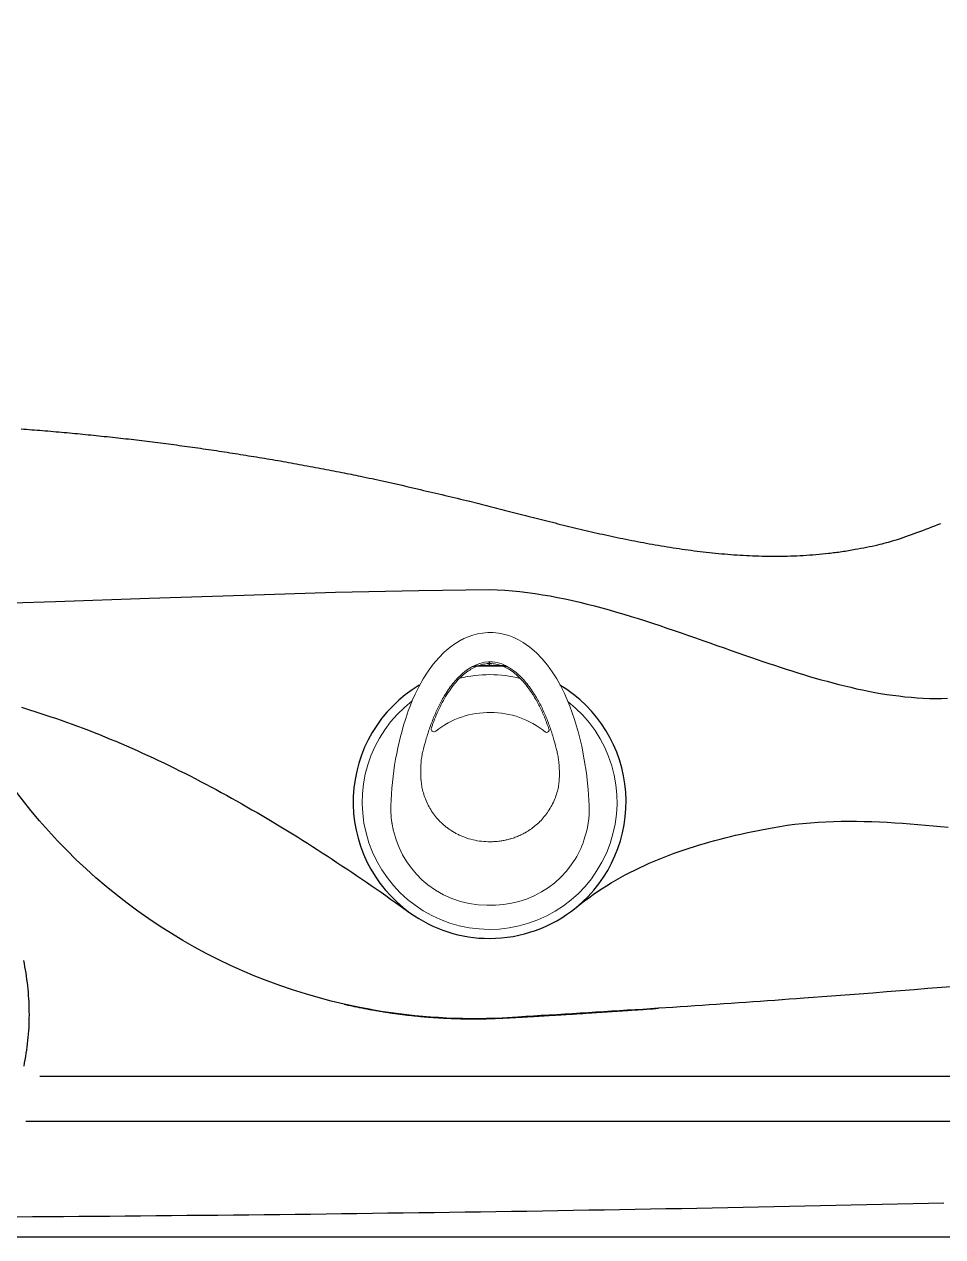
# Model space of a CAD drawing. Extents: x 527 to 614, y 487 to 635.
# Drawn here: x 577.41 to 592.73, y 505.03 to 525.26 of the extents above; entities that cross this region are included whole.
import ezdxf

# ---------------------------------------------------------------- set-up
doc = ezdxf.new("R2010")
doc.units = 0
doc.header["$MEASUREMENT"] = 0
doc.layers.add('1', color=4, linetype='Continuous')

# ---------------------------------------------------------------- blocks, each defined once
blk = doc.blocks.new('diverter')
at = {"layer": '1', "linetype": 'Continuous', "lineweight": 15, "flags": 128}
for points in [[(0.058, 1.659), (-0.211, 1.643), (-0.48, 1.614), (-0.706, 1.579), (-0.93, 1.536), (-1.152, 1.483), (-1.377, 1.417), (-1.597, 1.339), (-1.812, 1.247), (-1.934, 1.186), (-2.054, 1.119), (-2.171, 1.045), (-2.283, 0.964), (-2.389, 0.876), (-2.489, 0.78), (-2.582, 0.673), (-2.663, 0.557), (-2.707, 0.481), (-2.744, 0.403), (-2.776, 0.319), (-2.801, 0.233), (-2.818, 0.147), (-2.826, 0.06), (-2.827, -0.031), (-2.819, -0.121), (-2.805, -0.2), (-2.785, -0.278), (-2.758, -0.356), (-2.726, -0.432), (-2.708, -0.464)], [(0.993, 1.397), (1.047, 1.362), (1.153, 1.28), (1.254, 1.187), (1.346, 1.086), (1.428, 0.979), (1.501, 0.866), (1.565, 0.742), (1.619, 0.614), (1.659, 0.489), (1.689, 0.362), (1.71, 0.23), (1.721, 0.097), (1.723, -0.048), (1.714, -0.193), (1.693, -0.34), (1.66, -0.485), (1.612, -0.629), (1.55, -0.767), (1.472, -0.904), (1.38, -1.032), (1.296, -1.13), (1.205, -1.22), (1.104, -1.306), (0.996, -1.382), (0.881, -1.451), (0.761, -1.51), (0.632, -1.56), (0.5, -1.599), (0.486, -1.602), (0.431, -1.614), (0.329, -1.631)], [(1.053, 1.358), (1.05, 1.36), (1.041, 1.366)], [(-2.7, -0.481), (-2.706, -0.469), (-2.714, -0.454)], [(-2.709, -0.465), (-2.653, -0.562), (-2.584, -0.659), (-2.502, -0.756), (-2.407, -0.85), (-2.3, -0.941), (-2.182, -1.027), (-2.053, -1.11), (-1.92, -1.183), (-1.799, -1.243), (-1.692, -1.291), (-1.598, -1.328), (-1.519, -1.358), (-1.468, -1.376)]]:
    blk.add_lwpolyline(points, dxfattribs=at)
at = {"layer": '1', "color": 3, "linetype": 'Continuous', "lineweight": 15, "flags": 128}
blk.add_lwpolyline([(-2.137, -0.46), (-2.142, -0.455), (-2.199, -0.384), (-2.247, -0.311), (-2.285, -0.237), (-2.313, -0.163), (-2.331, -0.085), (-2.338, -0.021), (-2.337, 0.049), (-2.326, 0.124), (-2.303, 0.202), (-2.268, 0.283), (-2.219, 0.365), (-2.208, 0.379)], dxfattribs=at)
at = {"layer": '1', "linetype": 'Continuous', "lineweight": 15}
for centre, radius, start, end in [((0, 0), 2.125, 217.4646, 142.11), ((0.122, 0.099), 1.561, 70.7672, 92.3311), ((0.273, 0.386), 1.241, 54.5535, 73.0071), ((-0.105, 0.035), 1.387, 140.1643, 180.8264), ((-1.2, 0.948), 0.0449, 82.8535, 109.2759), ((-1.202, 0.952), 0.0413, 318.9703, 81.6622), ((0, 0), 2.125, 166.1201, 193.6262), ((-0.094, -0.021), 1.398, 178.5111, 218.8228), ((-1.218, -0.924), 0.0511, 249.3213, 277.0057), ((-1.218, -0.929), 0.0469, 278.2291, 40.8448), ((0.19, 3.529), 5.177, 251.3199, 268.5751), ((0.114, -0.145), 1.502, 267.9525, 280.24)]:
    blk.add_arc(centre, radius, start, end, dxfattribs=at)
at = {"layer": '1', "color": 3, "linetype": 'Continuous', "lineweight": 15}
for points, knots in [([(-2.208, 0.379), (-2.206, 0.383), (-2.189, 0.409), (-2.142, 0.465), (-2.066, 0.546), (-1.971, 0.627), (-1.871, 0.701), (-1.746, 0.781), (-1.593, 0.865), (-1.411, 0.946), (-1.225, 1.016), (-1.036, 1.075), (-0.908, 1.108), (-0.844, 1.124)], [0, 0, 0, 0, 0.00751, 0.059735, 0.138084, 0.216499, 0.294849, 0.373197, 0.498579, 0.62406, 0.749451, 0.87472, 1, 1, 1, 1]), ([(-0.844, 1.124), (-0.816, 1.13), (-0.76, 1.143), (-0.703, 1.149), (-0.675, 1.152)], [0, 0, 0, 0, 0.499997, 1, 1, 1, 1]), ([(-0.571, 1.161), (-0.588, 1.16), (-0.623, 1.158), (-0.657, 1.154), (-0.675, 1.152)], [0, 0, 0, 0, 0.502124, 1, 1, 1, 1]), ([(-0.369, 1.161), (-0.404, 1.163), (-0.471, 1.166), (-0.538, 1.163), (-0.571, 1.161)], [0, 0, 0, 0, 0.515275, 1, 1, 1, 1]), ([(0.056, 1.036), (0.02, 1.054), (-0.048, 1.088), (-0.152, 1.123), (-0.249, 1.147), (-0.311, 1.155), (-0.34, 1.159)], [0, 0, 0, 0, 0.287155, 0.549387, 0.786894, 1, 1, 1, 1]), ([(0.663, 0.005), (0.663, 0.019), (0.662, 0.045), (0.66, 0.085), (0.657, 0.129), (0.651, 0.182), (0.64, 0.243), (0.626, 0.308), (0.61, 0.363), (0.595, 0.409), (0.581, 0.446), (0.566, 0.483), (0.55, 0.52), (0.532, 0.557), (0.503, 0.61), (0.461, 0.678), (0.399, 0.76), (0.327, 0.839), (0.245, 0.914), (0.154, 0.981), (0.089, 1.018), (0.056, 1.037)], [0, 0, 0, 0, 0.031242, 0.062861, 0.094846, 0.136851, 0.18893, 0.241508, 0.294566, 0.32515, 0.35625, 0.387854, 0.419943, 0.452511, 0.485386, 0.56357, 0.642874, 0.730425, 0.819154, 0.909037, 1, 1, 1, 1]), ([(0.054, -1.023), (0.087, -1.005), (0.151, -0.97), (0.241, -0.904), (0.324, -0.831), (0.388, -0.761), (0.437, -0.699), (0.473, -0.646), (0.507, -0.592), (0.538, -0.535), (0.56, -0.486), (0.577, -0.447), (0.602, -0.381), (0.633, -0.278), (0.658, -0.136), (0.661, -0.041), (0.663, 0.005)], [0, 0, 0, 0, 0.089483, 0.17812, 0.265889, 0.353958, 0.404452, 0.454701, 0.506821, 0.557906, 0.608001, 0.633604, 0.659073, 0.775992, 0.889591, 1, 1, 1, 1]), ([(-0.842, -1.115), (-0.906, -1.098), (-1.034, -1.065), (-1.223, -1.005), (-1.409, -0.936), (-1.591, -0.856), (-1.745, -0.774), (-1.871, -0.694), (-1.971, -0.62), (-2.061, -0.543), (-2.113, -0.486), (-2.136, -0.46)], [0, 0, 0, 0, 0.134915, 0.269815, 0.404854, 0.53999, 0.674997, 0.75936, 0.843745, 0.928215, 1, 1, 1, 1]), ([(-0.728, -1.136), (-0.74, -1.134), (-0.765, -1.131), (-0.803, -1.124), (-0.829, -1.118), (-0.842, -1.115)], [0, 0, 0, 0, 0.31769, 0.658602, 1, 1, 1, 1]), ([(-0.647, -1.144), (-0.66, -1.143), (-0.686, -1.141), (-0.713, -1.139), (-0.727, -1.136), (-0.728, -1.136)], [0, 0, 0, 0, 0.477803, 0.964471, 1, 1, 1, 1]), ([(-0.647, -1.144), (-0.626, -1.146), (-0.585, -1.149), (-0.543, -1.15), (-0.522, -1.15)], [0, 0, 0, 0, 0.49631, 1, 1, 1, 1]), ([(-0.338, -1.142), (-0.308, -1.138), (-0.246, -1.13), (-0.15, -1.106), (-0.048, -1.072), (0.019, -1.04), (0.054, -1.023)], [0, 0, 0, 0, 0.219658, 0.459287, 0.719296, 1, 1, 1, 1])]:
    blk.add_open_spline(points, degree=3, knots=knots, dxfattribs=at)
for points in [[(-0.369, 1.161), (-0.34, 1.159)], [(-0.522, -1.15), (-0.371, -1.145)], [(-0.338, -1.142), (-0.371, -1.145)]]:
    blk.add_open_spline(points, degree=1, dxfattribs=at)
at = {"layer": '1', "linetype": 'Continuous', "lineweight": 15}
blk.add_open_spline([(-1.236, -0.972), (-1.284, -0.955), (-1.381, -0.92), (-1.522, -0.859), (-1.66, -0.792), (-1.794, -0.715), (-1.914, -0.633), (-2.02, -0.546), (-2.111, -0.456), (-2.185, -0.363), (-2.241, -0.271), (-2.28, -0.182), (-2.305, -0.088), (-2.314, 0.009), (-2.304, 0.106), (-2.278, 0.201), (-2.237, 0.289), (-2.179, 0.38), (-2.103, 0.472), (-2.01, 0.562), (-1.892, 0.656), (-1.747, 0.752), (-1.576, 0.844), (-1.399, 0.924), (-1.276, 0.968), (-1.215, 0.99)], degree=3, knots=[0, 0, 0, 0, 0.0496948, 0.0993947, 0.1491066, 0.1988343, 0.2485829, 0.2900638, 0.3315698, 0.3730849, 0.4042567, 0.4354351, 0.4666304, 0.4978401, 0.5290739, 0.5603377, 0.5916316, 0.6229614, 0.6647479, 0.7065823, 0.7484514, 0.8112855, 0.874166, 0.9370746, 1, 1, 1, 1], dxfattribs=at)
blk = doc.blocks.new('VANGUARD')
at = {"layer": '1', "color": 3, "linetype": 'Continuous'}
for p, q in [((58.27, 9.528), (58.27, 9.588)), ((50.534, 1.928), (74.868, 1.928))]:
    blk.add_line(p, q, dxfattribs=at)
at = {"layer": '1', "color": 4}
blk.add_lwpolyline([(86.737, 74.737, 0.414214), (74.737, 86.737), (12, 86.737, 0.414214), (0, 74.737), (0, 12, 0.414214), (12, 0), (74.737, 0, 0.414214), (86.737, 12)], format="xyb", close=True, dxfattribs=at)
at = {"layer": '1', "color": 2}
for points in [[(50.456, 13.479, -0.002041), (50.814, 13.451, -0.002042), (51.172, 13.42, -0.002042), (51.53, 13.386, -0.002042), (51.888, 13.349, -0.002043), (52.245, 13.31, -0.002047), (52.602, 13.267, -0.002041), (52.958, 13.222, -0.002027), (53.314, 13.173, -0.002043), (53.671, 13.122, -0.002086), (54.027, 13.067, -0.002025), (54.382, 13.01, -0.001883), (54.735, 12.951, -0.002075), (55.091, 12.887, -0.002494), (55.457, 12.818, -0.001894), (55.804, 12.751, -0.000631), (56.114, 12.69, -0.002602), (56.504, 12.606, -0.004576), (57.116, 12.465, -0.002224), (57.935, 12.272, -0.002224)], [(57.919, 12.276), (58.089, 12.233, -0.000443), (58.258, 12.19, -0.000547), (58.428, 12.147, -0.000438), (58.601, 12.102, -0.000093), (58.777, 12.057, 0.000157), (58.954, 12.011, 0.00038), (59.134, 11.965, 0.000587), (59.316, 11.92, 0.000835), (59.5, 11.874, 0.00105), (59.685, 11.829, 0.00129), (59.873, 11.785, 0.001505), (60.062, 11.741, 0.00175), (60.252, 11.699, 0.00197), (60.445, 11.658, 0.002221), (60.639, 11.618, 0.002449), (60.834, 11.581, 0.00271), (61.031, 11.545, 0.002949), (61.23, 11.512, 0.003221), (61.429, 11.481, 0.003473), (61.631, 11.453, 0.00376), (61.833, 11.427, 0.004025), (62.037, 11.405, 0.004324), (62.242, 11.387, 0.004611), (62.449, 11.373, 0.004939), (62.657, 11.362, 0.005218), (62.865, 11.356, 0.005515), (63.075, 11.355, 0.005892), (63.287, 11.359, 0.006357), (63.5, 11.368, 0.00644), (63.711, 11.383, 0.006383), (63.923, 11.404, 0.007535), (64.144, 11.432, 0.009026), (64.364, 11.469, 0.006775), (64.557, 11.505, 0.002341), (64.746, 11.544, 0.01256), (65.027, 11.621, 0.019179), (65.396, 11.749, 0.009505), (65.797, 11.901, 0.009505)]]:
    blk.add_lwpolyline(points, format="xyb", dxfattribs=at)
at = {"layer": '1', "color": 3}
blk.add_lwpolyline([(47.217, 10.509), (48.267, 10.521), (49.564, 10.554), (51.031, 10.6), (52.593, 10.653), (54.174, 10.706), (55.698, 10.752), (57.088, 10.784), (58.27, 10.797)], dxfattribs=at)
at = {"layer": '1', "color": 3, "linetype": 'Continuous'}
for points in [[(58.27, 10.797), (58.396, 10.793), (58.523, 10.785), (58.649, 10.776), (58.775, 10.763), (58.901, 10.749), (59.027, 10.731), (59.152, 10.712), (59.277, 10.691), (59.402, 10.667), (59.527, 10.642), (59.651, 10.615), (59.775, 10.586), (59.898, 10.556), (60.021, 10.525), (60.143, 10.492), (60.265, 10.458), (60.386, 10.423), (60.507, 10.387), (60.628, 10.351), (60.748, 10.313), (60.868, 10.275), (60.988, 10.236), (61.108, 10.196), (61.228, 10.156), (61.347, 10.115), (61.466, 10.074), (61.585, 10.033), (61.704, 9.991), (61.824, 9.949), (61.943, 9.907), (62.062, 9.865), (62.181, 9.823), (62.3, 9.781), (62.538, 9.698)], [(58.013, 9.528), (58.026, 9.528), (58.038, 9.528), (58.051, 9.528), (58.064, 9.528), (58.077, 9.528), (58.09, 9.528), (58.103, 9.528), (58.116, 9.528), (58.128, 9.528), (58.141, 9.528), (58.154, 9.528), (58.167, 9.528), (58.18, 9.528), (58.193, 9.528), (58.206, 9.528), (58.218, 9.528), (58.231, 9.528), (58.244, 9.528), (58.27, 9.528)], [(58.54, 9.523), (58.527, 9.523), (58.513, 9.524), (58.5, 9.524), (58.486, 9.525), (58.473, 9.525), (58.459, 9.526), (58.446, 9.526), (58.432, 9.526), (58.419, 9.527), (58.405, 9.527), (58.392, 9.527), (58.378, 9.528), (58.365, 9.528), (58.351, 9.528), (58.337, 9.528), (58.324, 9.528), (58.31, 9.528), (58.297, 9.528), (58.27, 9.528)], [(58.27, 9.528), (58.283, 9.528), (58.297, 9.528), (58.311, 9.528), (58.324, 9.528), (58.338, 9.528), (58.351, 9.528), (58.365, 9.528), (58.379, 9.527), (58.392, 9.527), (58.406, 9.527), (58.42, 9.526), (58.433, 9.526), (58.447, 9.526), (58.46, 9.525), (58.474, 9.525), (58.488, 9.524), (58.501, 9.524), (58.515, 9.523), (58.542, 9.522)], [(62.538, 9.698), (62.635, 9.664), (62.731, 9.631), (62.827, 9.598), (62.924, 9.566), (63.02, 9.534), (63.117, 9.502), (63.214, 9.471), (63.311, 9.44), (63.408, 9.409), (63.505, 9.379), (63.603, 9.35), (63.7, 9.322), (63.798, 9.294), (63.897, 9.267), (63.995, 9.24), (64.094, 9.215), (64.193, 9.19), (64.292, 9.167), (64.391, 9.144), (64.491, 9.123), (64.591, 9.102), (64.692, 9.083), (64.792, 9.066), (64.893, 9.049), (64.994, 9.035), (65.096, 9.022), (65.197, 9.01), (65.299, 9), (65.4, 8.992), (65.502, 8.986), (65.604, 8.982), (65.706, 8.981), (65.807, 8.981), (65.909, 8.983)], [(50.461, 8.833), (50.58, 8.797), (50.7, 8.76), (50.937, 8.682)], [(50.937, 8.682), (51.03, 8.651), (51.122, 8.619), (51.214, 8.586), (51.306, 8.553), (51.398, 8.519), (51.489, 8.485), (51.581, 8.45), (51.672, 8.414), (51.762, 8.378), (51.853, 8.341), (51.943, 8.304), (52.034, 8.267), (52.124, 8.228), (52.213, 8.19), (52.303, 8.15), (52.392, 8.111), (52.481, 8.07), (52.57, 8.03), (52.658, 7.989), (52.747, 7.947), (52.835, 7.905), (52.923, 7.862), (53.011, 7.82), (53.098, 7.776), (53.186, 7.732), (53.273, 7.688), (53.36, 7.643), (53.447, 7.598), (53.534, 7.553), (53.62, 7.507), (53.707, 7.46), (53.793, 7.414), (53.879, 7.367), (53.964, 7.319), (54.05, 7.271), (54.136, 7.223), (54.221, 7.174), (54.306, 7.125), (54.391, 7.076), (54.476, 7.026), (54.56, 6.976), (54.645, 6.926), (54.729, 6.875), (54.897, 6.773)], [(50.504, 2.848), (50.514, 2.901), (50.524, 2.954), (50.533, 3.007), (50.542, 3.06), (50.55, 3.113), (50.557, 3.166), (50.564, 3.22), (50.57, 3.273), (50.575, 3.326), (50.58, 3.38), (50.583, 3.434), (50.587, 3.487), (50.589, 3.541), (50.591, 3.595), (50.592, 3.648), (50.593, 3.702), (50.592, 3.756), (50.592, 3.81), (50.59, 3.863), (50.588, 3.917), (50.585, 3.971), (50.581, 4.024), (50.577, 4.078), (50.572, 4.132), (50.567, 4.185), (50.56, 4.238), (50.553, 4.292), (50.546, 4.345), (50.538, 4.398), (50.529, 4.451), (50.519, 4.504), (50.509, 4.557), (50.498, 4.609)], [(62.981, 6.824), (63.108, 6.846), (63.235, 6.866), (63.363, 6.882), (63.491, 6.896), (63.619, 6.908), (63.747, 6.917), (63.875, 6.924), (64.004, 6.929), (64.132, 6.932), (64.261, 6.933), (64.389, 6.932), (64.517, 6.93), (64.646, 6.927), (64.774, 6.922), (64.901, 6.916), (65.029, 6.908), (65.157, 6.9), (65.284, 6.89), (65.411, 6.88), (65.538, 6.869), (65.665, 6.857), (65.792, 6.844), (65.919, 6.831)], [(54.897, 6.773), (54.981, 6.721), (55.064, 6.67), (55.147, 6.618), (55.23, 6.565), (55.313, 6.513), (55.395, 6.46), (55.478, 6.407), (55.56, 6.353), (55.642, 6.3), (55.724, 6.245), (55.806, 6.191), (55.888, 6.137), (55.97, 6.082), (56.051, 6.027), (56.133, 5.971), (56.214, 5.916), (56.295, 5.86), (56.377, 5.804), (56.458, 5.747), (56.538, 5.691), (56.619, 5.634), (56.7, 5.577), (56.78, 5.52), (56.941, 5.405)], [(59.711, 5.491), (59.781, 5.547), (59.852, 5.602), (59.924, 5.655), (59.997, 5.708), (60.07, 5.759), (60.145, 5.808), (60.221, 5.856), (60.297, 5.903), (60.374, 5.949), (60.452, 5.993), (60.531, 6.036), (60.61, 6.078), (60.69, 6.118), (60.77, 6.157), (60.851, 6.195), (60.933, 6.232), (61.015, 6.267), (61.098, 6.302), (61.18, 6.335), (61.264, 6.367), (61.347, 6.398), (61.431, 6.428), (61.516, 6.457), (61.6, 6.485), (61.685, 6.512), (61.771, 6.538), (61.856, 6.563), (61.942, 6.588), (62.028, 6.611), (62.114, 6.634), (62.2, 6.656), (62.286, 6.677), (62.373, 6.698), (62.459, 6.718), (62.546, 6.737), (62.633, 6.755), (62.72, 6.773), (62.807, 6.791), (62.981, 6.824)], [(66.032, 2.676), (65.228, 2.676), (64.425, 2.676), (63.622, 2.676), (62.818, 2.676), (62.015, 2.676), (61.211, 2.676), (60.408, 2.676), (59.604, 2.676), (58.801, 2.676), (57.998, 2.676), (57.194, 2.676), (56.391, 2.676), (55.587, 2.676), (54.784, 2.676), (53.98, 2.676), (53.177, 2.676), (52.374, 2.676), (50.767, 2.676)], [(50.387, 0.333), (50.644, 0.335), (50.902, 0.336), (51.16, 0.338), (51.418, 0.341), (51.675, 0.343), (51.933, 0.345), (52.191, 0.347), (52.449, 0.349), (52.706, 0.352), (52.964, 0.354), (53.222, 0.357), (53.48, 0.359), (53.737, 0.362), (53.995, 0.365), (54.253, 0.367), (54.51, 0.37), (54.768, 0.373), (55.026, 0.376), (55.284, 0.379), (55.541, 0.382), (55.799, 0.386), (56.057, 0.389), (56.314, 0.392), (56.572, 0.396), (56.83, 0.399), (57.087, 0.403), (57.345, 0.406), (57.603, 0.41), (57.86, 0.414), (58.118, 0.418), (58.376, 0.421), (58.634, 0.425), (58.891, 0.429), (59.149, 0.433), (59.407, 0.438), (59.664, 0.442), (59.922, 0.446), (60.18, 0.45), (60.437, 0.455), (60.695, 0.459), (60.953, 0.464), (61.21, 0.469), (61.468, 0.473), (61.726, 0.478), (61.983, 0.483), (62.241, 0.488), (62.499, 0.493), (62.756, 0.498), (63.014, 0.503), (63.272, 0.508), (63.529, 0.513), (63.787, 0.519), (64.045, 0.524), (64.302, 0.53), (64.56, 0.535), (64.818, 0.541), (65.075, 0.547), (65.333, 0.552), (65.59, 0.558), (65.848, 0.564)]]:
    blk.add_lwpolyline(points, dxfattribs=at)
at = {"layer": '1', "color": 2}
for points in [[(55.844, 3.881), (55.627, 3.933), (55.411, 3.99), (55.196, 4.052), (54.983, 4.119), (54.772, 4.191), (54.562, 4.268), (54.355, 4.35), (54.149, 4.437), (53.945, 4.528), (53.743, 4.625), (53.544, 4.726), (53.347, 4.832), (53.153, 4.942), (52.961, 5.057), (52.773, 5.177), (52.587, 5.302), (52.404, 5.431), (52.224, 5.564), (52.047, 5.702), (51.874, 5.843), (51.704, 5.989), (51.538, 6.138), (51.375, 6.291), (51.216, 6.447), (51.061, 6.607), (50.91, 6.77), (50.762, 6.937), (50.617, 7.109), (50.338, 7.465)], [(68.109, 4.356), (67.879, 4.335), (67.649, 4.315), (67.42, 4.294), (67.19, 4.274), (66.96, 4.254), (66.73, 4.235), (66.5, 4.215), (66.27, 4.196), (66.04, 4.177), (65.81, 4.158), (65.581, 4.139), (65.351, 4.12), (65.121, 4.102), (64.891, 4.084), (64.661, 4.066), (64.431, 4.048), (64.201, 4.03), (63.971, 4.013), (63.51, 3.979)], [(55.844, 3.881), (55.865, 3.876), (55.886, 3.871), (55.907, 3.866), (55.928, 3.862), (55.949, 3.857), (55.97, 3.853), (55.991, 3.848), (56.012, 3.844), (56.033, 3.839), (56.054, 3.835), (56.075, 3.831), (56.096, 3.826), (56.117, 3.822), (56.138, 3.818), (56.159, 3.814), (56.18, 3.81), (56.201, 3.806), (56.222, 3.802), (56.244, 3.798), (56.265, 3.794), (56.286, 3.79), (56.307, 3.786), (56.328, 3.783), (56.349, 3.779), (56.371, 3.775), (56.392, 3.772), (56.413, 3.768), (56.434, 3.765), (56.455, 3.761), (56.477, 3.758), (56.498, 3.754), (56.519, 3.751), (56.54, 3.748), (56.561, 3.744), (56.583, 3.741), (56.604, 3.738), (56.625, 3.735), (56.646, 3.732), (56.668, 3.729), (56.689, 3.726), (56.71, 3.723), (56.732, 3.72), (56.753, 3.717), (56.774, 3.715), (56.796, 3.712), (56.817, 3.709), (56.838, 3.707), (56.86, 3.704), (56.881, 3.701), (56.902, 3.699), (56.924, 3.697), (56.945, 3.694), (56.966, 3.692), (56.988, 3.69), (57.009, 3.687), (57.031, 3.685), (57.052, 3.683), (57.073, 3.681), (57.095, 3.679), (57.116, 3.677), (57.138, 3.675), (57.159, 3.673), (57.18, 3.671), (57.202, 3.669), (57.223, 3.667), (57.245, 3.666), (57.266, 3.664), (57.287, 3.662), (57.309, 3.661), (57.33, 3.659), (57.352, 3.658), (57.373, 3.656), (57.395, 3.655), (57.416, 3.654), (57.438, 3.652), (57.459, 3.651), (57.481, 3.65), (57.502, 3.649), (57.524, 3.648), (57.545, 3.646), (57.567, 3.645), (57.588, 3.644), (57.61, 3.644), (57.631, 3.643), (57.652, 3.642), (57.674, 3.641), (57.695, 3.64), (57.717, 3.64), (57.738, 3.639), (57.76, 3.639), (57.782, 3.638), (57.803, 3.638), (57.825, 3.637), (57.846, 3.637), (57.868, 3.637), (57.889, 3.636), (57.911, 3.636), (57.932, 3.636), (57.954, 3.636), (57.975, 3.636), (57.997, 3.636), (58.018, 3.636), (58.04, 3.636), (58.061, 3.636), (58.083, 3.636), (58.104, 3.636), (58.126, 3.636), (58.147, 3.637), (58.169, 3.637), (58.19, 3.638), (58.212, 3.638), (58.233, 3.639), (58.255, 3.639), (58.276, 3.64), (58.298, 3.641), (58.319, 3.641), (58.341, 3.642), (58.362, 3.643), (58.384, 3.644), (58.405, 3.645), (58.427, 3.646), (58.448, 3.647), (58.47, 3.648), (58.491, 3.649), (58.513, 3.65), (58.534, 3.651), (58.556, 3.652), (58.577, 3.653), (58.599, 3.654), (58.62, 3.655), (58.642, 3.656), (58.663, 3.657), (58.685, 3.659), (58.706, 3.66), (58.728, 3.661), (58.749, 3.662), (58.771, 3.663), (58.792, 3.665), (58.814, 3.666), (58.835, 3.667), (58.857, 3.668), (58.878, 3.67), (58.9, 3.671), (58.921, 3.672), (58.943, 3.674), (58.964, 3.675), (58.986, 3.676), (59.007, 3.677), (59.029, 3.679), (59.05, 3.68), (59.072, 3.681), (59.093, 3.682), (59.115, 3.684), (59.136, 3.685), (59.158, 3.686), (59.179, 3.688), (59.201, 3.689), (59.222, 3.69), (59.244, 3.691), (59.265, 3.693), (59.287, 3.694), (59.308, 3.695), (59.33, 3.697), (59.351, 3.698), (59.373, 3.699), (59.394, 3.7), (59.416, 3.702), (59.437, 3.703), (59.459, 3.704), (59.48, 3.706), (59.502, 3.707), (59.523, 3.708), (59.544, 3.71), (59.566, 3.711), (59.587, 3.712), (59.609, 3.714), (59.63, 3.715), (59.652, 3.716), (59.673, 3.718), (59.695, 3.719), (59.716, 3.721), (59.738, 3.722), (59.759, 3.723), (59.781, 3.725), (59.802, 3.726), (59.823, 3.727), (59.845, 3.729), (59.866, 3.73), (59.888, 3.732), (59.909, 3.733), (59.931, 3.734), (59.952, 3.736), (59.974, 3.737), (59.995, 3.739), (60.016, 3.74), (60.038, 3.742), (60.059, 3.743), (60.081, 3.744), (60.102, 3.746), (60.124, 3.747), (60.145, 3.749), (60.166, 3.75), (60.188, 3.751), (60.209, 3.753), (60.231, 3.754), (60.252, 3.756), (60.273, 3.757), (60.295, 3.759), (60.316, 3.76), (60.338, 3.761), (60.359, 3.763), (60.38, 3.764), (60.402, 3.766), (60.423, 3.767), (60.445, 3.769), (60.466, 3.77), (60.487, 3.771), (60.509, 3.773), (60.53, 3.774), (60.552, 3.776), (60.573, 3.777), (60.594, 3.779), (60.616, 3.78), (60.637, 3.781), (60.659, 3.783), (60.68, 3.784), (60.701, 3.786), (60.723, 3.787), (60.744, 3.788), (60.765, 3.79), (60.787, 3.791), (60.808, 3.793), (60.829, 3.794), (60.851, 3.796), (60.872, 3.797), (60.894, 3.798), (60.915, 3.8), (60.936, 3.801), (60.958, 3.803), (60.979, 3.804), (61, 3.805), (61.022, 3.807), (61.043, 3.808), (61.086, 3.811)], [(58.481, 3.649), (58.348, 3.643), (58.215, 3.64), (58.082, 3.638), (57.949, 3.638), (57.816, 3.639), (57.684, 3.643), (57.551, 3.648), (57.418, 3.655), (57.286, 3.664), (57.154, 3.675), (57.021, 3.687), (56.889, 3.702), (56.758, 3.718), (56.626, 3.736), (56.495, 3.755), (56.364, 3.777), (56.233, 3.8), (56.103, 3.825), (55.844, 3.881)], [(63.51, 3.979), (63.389, 3.97), (63.268, 3.961), (63.147, 3.952), (63.026, 3.943), (62.904, 3.935), (62.783, 3.926), (62.662, 3.917), (62.541, 3.909), (62.419, 3.9), (62.298, 3.892), (62.177, 3.884), (62.056, 3.875), (61.934, 3.867), (61.813, 3.859), (61.692, 3.851), (61.571, 3.843), (61.449, 3.835), (61.328, 3.827), (61.086, 3.811)], [(61.086, 3.811), (60.955, 3.803), (60.825, 3.794), (60.695, 3.786), (60.565, 3.778), (60.434, 3.769), (60.304, 3.761), (60.174, 3.753), (60.043, 3.745), (59.913, 3.737), (59.783, 3.729), (59.653, 3.721), (59.522, 3.713), (59.392, 3.705), (59.262, 3.697), (59.132, 3.689), (59.001, 3.681), (58.871, 3.673), (58.741, 3.665), (58.481, 3.649)]]:
    blk.add_lwpolyline(points, dxfattribs=at)
at = {"layer": '1', "color": 3, "linetype": 'Continuous'}
for centre, radius, start, end in [((59.369, -8.632), 34.219, 91.4363, 132.2578), ((58.27, 7.253), 2.276, 90, 97.441), ((58.27, 7.253), 2.276, 82.5059, 90), ((58.27, 7.253), 2.276, 121.0281, 234.2667), ((58.27, 7.253), 2.276, 309.2882, 59.0203), ((58.27, 7.253), 2.276, 270, 309.2882), ((58.27, 7.253), 2.276, 234.2667, 270)]:
    blk.add_arc(centre, radius, start, end, dxfattribs=at)
at = {"layer": '1', "rotation": 270}
blk.add_blockref('diverter', (58.27, 7.253), dxfattribs=at)

msp = doc.modelspace()

# ---------------------------------------------------------------- block references
at = {"layer": '1'}
msp.add_blockref('VANGUARD', (526.9, 505.027), dxfattribs=at)

doc.saveas('drawing.dxf')
